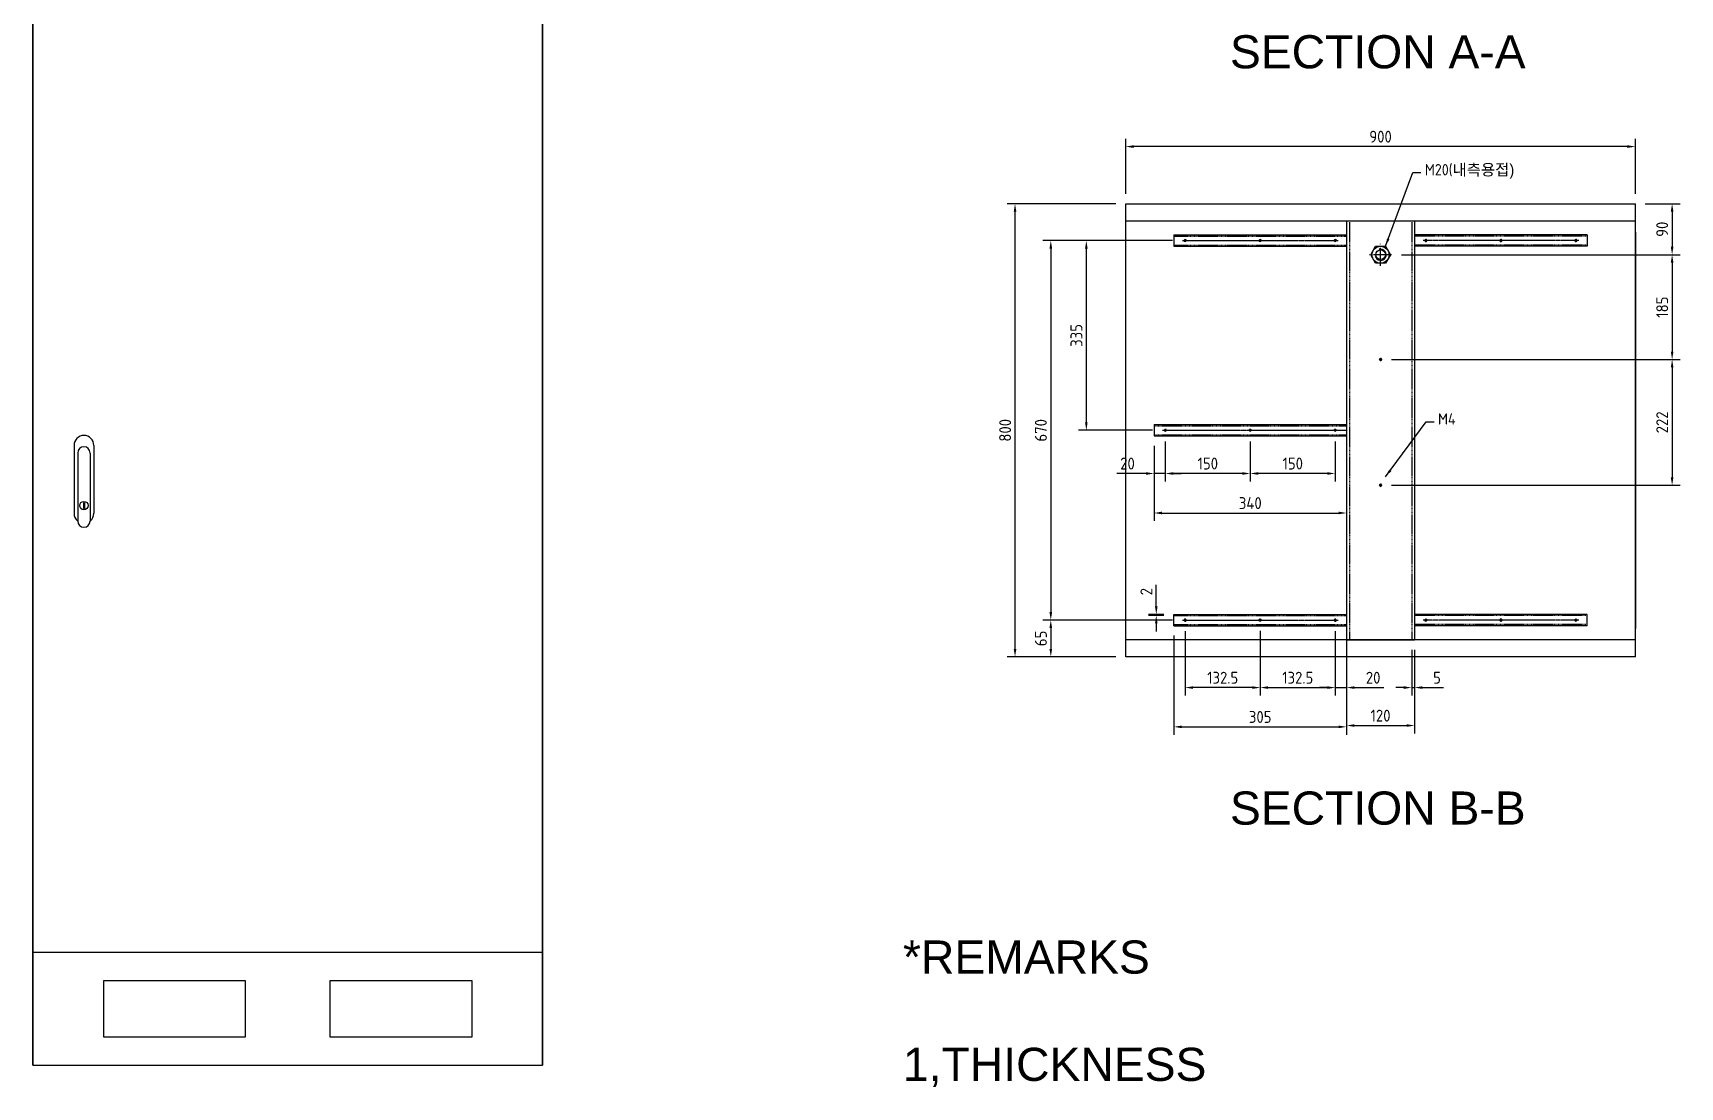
# Model space of a CAD drawing. Header units: inches. Extents: x 12 to 11036, y 8 to 6728.
# Drawn here: x 5900 to 8808, y 1457 to 3318 of the extents above; entities that cross this region are included whole.
import ezdxf

# ---------------------------------------------------------------- set-up
doc = ezdxf.new("R2010")
doc.units = ezdxf.units.IN
doc.header["$MEASUREMENT"] = 0
for name, pattern in [('CENTER', [50.8, 31.75, -6.35, 6.35, -6.35]), ('CENTER1', [10, 7, -1, 1, -1]), ('HIDDEN2', [4.7625, 3.175, -1.5875])]:
    doc.linetypes.add(name, pattern=pattern)
for name, color, linetype in [('CENTER', 1, 'CENTER'), ('CL', 1, 'CENTER'), ('THIN', 3, 'Continuous'), ('피치선', 1, 'Continuous')]:
    doc.layers.add(name, color=color, linetype=linetype)
doc.styles.get("Standard").update_dxf_attribs({"font": 'arial.ttf'})
doc.styles.add('치수 텍스트_PSTEK_POSCO', font='isocp.shx')
doc.dimstyles.new('치수_PSTEK_POSCO', dxfattribs={"dimscale": 10, "dimtxt": 3, "dimasz": 2, "dimexe": 2, "dimexo": 2.5, "dimgap": 1, "dimtad": 1, "dimrnd": 1e-08, "dimdsep": 46, "dimtxsty": '치수 텍스트_PSTEK_POSCO', "dimcen": 0.09, "dimdle": 10, "dimclrd": 7, "dimclre": 7, "dimclrt": 2, "dimadec": 1, "dimazin": 2, "dimtfac": 1, "dimtmove": 0, "dimatfit": 3, "dimfxl": 0, "dimtolj": 1, "dimlwd": -1, "dimlwe": -1, "dimarcsym": 0})
doc.dimstyles.new('치수_PSTEK_POSCO$7', dxfattribs={"dimscale": 10, "dimtxt": 3, "dimasz": 2, "dimexe": 2, "dimexo": 2.5, "dimgap": 1, "dimtad": 1, "dimrnd": 1e-08, "dimdsep": 46, "dimtxsty": '치수 텍스트_PSTEK_POSCO', "dimcen": 0.09, "dimdle": 10, "dimclrd": 7, "dimclre": 7, "dimclrt": 2, "dimadec": 1, "dimazin": 2, "dimtfac": 1, "dimtmove": 0, "dimatfit": 3, "dimfxl": 0, "dimtolj": 1, "dimlwd": -1, "dimlwe": -1, "dimarcsym": 0})

# ---------------------------------------------------------------- blocks, each defined once
blk = doc.blocks.new('A$C53AB247C')
at = {"lineweight": -3}
for p, q in [((0, 144.6), (0, 24.6)), ((6.5, 131.1), (6.5, 11)), ((28.5, 131.1), (28.5, 11)), ((35, 144.6), (35, 24.6)), ((16.5, 43.2), (18.5, 43.2)), ((16.5, 43.2), (16.5, 33.2)), ((16.5, 33.2), (18.5, 33.2)), ((18.5, 43.2), (18.5, 33.2))]:
    blk.add_line(p, q, dxfattribs=at)
blk.add_circle((17.5, 38.2), 7.5, dxfattribs=at)
for centre, radius, start, end in [((17.5, 144.6), 17.5, 0, 180), ((17.5, 131.1), 11, 0, 180), ((17.5, 24.6), 17.5, 180, 231.0552), ((17.5, 11), 11, 180, 0), ((17.5, 24.6), 17.5, 308.9448, 0)]:
    blk.add_arc(centre, radius, start, end, dxfattribs=at)
blk = doc.blocks.new('*D147')
at = {"color": 7, "linetype": 'Continuous'}
for p, q in [((7829.1, 3034.3), (7829.1, 3131.7)), ((8715.1, 3117.7), (7843.1, 3117.7)), ((8729.1, 3034.3), (8729.1, 3131.7))]:
    blk.add_line(p, q, dxfattribs=at)
at = {"color": 7}
for points in [[(7843.1, 3120.1), (7843.1, 3115.4), (7829.1, 3117.7)], [(8715.1, 3120.1), (8715.1, 3115.4), (8729.1, 3117.7)]]:
    blk.add_solid(points, dxfattribs=at)
at = {"layer": 'Defpoints', "color": 0}
for p in [(7829.1, 3117.7), (7829.1, 3016.8), (8729.1, 3016.8)]:
    blk.add_point(p, dxfattribs=at)
at = {"color": 2, "insert": (8279.1, 3135.2), "char_height": 21, "attachment_point": 5, "style": '치수 텍스트_PSTEK_POSCO'}
blk.add_mtext('\\A1;900', dxfattribs=at)
blk = doc.blocks.new('*D148')
at = {"color": 7, "linetype": 'Continuous'}
for p, q in [((7811.6, 3016.8), (7619.7, 3016.8)), ((7633.7, 2230.8), (7633.7, 3002.8)), ((7811.6, 2216.8), (7619.7, 2216.8))]:
    blk.add_line(p, q, dxfattribs=at)
at = {"color": 7}
for points in [[(7631.4, 3002.8), (7636.1, 3002.8), (7633.7, 3016.8)], [(7631.4, 2230.8), (7636.1, 2230.8), (7633.7, 2216.8)]]:
    blk.add_solid(points, dxfattribs=at)
at = {"layer": 'Defpoints', "color": 0}
for p in [(7633.7, 3016.8), (7829.1, 3016.8), (7829.1, 2216.8)]:
    blk.add_point(p, dxfattribs=at)
at = {"color": 2, "insert": (7616.2, 2616.8), "char_height": 21, "attachment_point": 5, "rotation": 90, "style": '치수 텍스트_PSTEK_POSCO'}
blk.add_mtext('\\A1;800', dxfattribs=at)
blk = doc.blocks.new('A$C0D9648A1')
blk.add_circle((0, 0), 1.69)
at = {"layer": 'CENTER'}
for p, q in [((2, 0), (-2, 0)), ((0, -2), (0, 2))]:
    blk.add_line(p, q, dxfattribs=at)
at = {"layer": 'THIN'}
blk.add_arc((0, 0), 2, 75, 345, dxfattribs=at)
blk = doc.blocks.new('*D123')
at = {"color": 7, "linetype": 'Continuous'}
for p, q in [((8199.1, 2262.3), (8199.1, 2148.5)), ((8219.1, 2229.3), (8219.1, 2148.5)), ((8185.1, 2162.5), (8171.1, 2162.5)), ((8199.1, 2162.5), (8219.1, 2162.5)), ((8233.1, 2162.5), (8284.8, 2162.5))]:
    blk.add_line(p, q, dxfattribs=at)
at = {"color": 7}
for points in [[(8185.1, 2164.9), (8185.1, 2160.2), (8199.1, 2162.5)], [(8233.1, 2164.9), (8233.1, 2160.2), (8219.1, 2162.5)]]:
    blk.add_solid(points, dxfattribs=at)
at = {"layer": 'Defpoints', "color": 0}
for p in [(8199.1, 2279.8), (8219.1, 2246.8), (8219.1, 2162.5)]:
    blk.add_point(p, dxfattribs=at)
at = {"color": 2, "insert": (8266, 2180), "char_height": 21, "attachment_point": 5, "style": '치수 텍스트_PSTEK_POSCO'}
blk.add_mtext('\\A1;20', dxfattribs=at)
blk = doc.blocks.new('*D124')
at = {"color": 7, "linetype": 'Continuous'}
for p, q in [((8066.6, 2262.6), (8066.6, 2148.5)), ((8199.1, 2262.3), (8199.1, 2148.5)), ((8080.6, 2162.5), (8185.1, 2162.5))]:
    blk.add_line(p, q, dxfattribs=at)
at = {"color": 7}
for points in [[(8080.6, 2164.9), (8080.6, 2160.2), (8066.6, 2162.5)], [(8185.1, 2164.9), (8185.1, 2160.2), (8199.1, 2162.5)]]:
    blk.add_solid(points, dxfattribs=at)
at = {"layer": 'Defpoints', "color": 0}
for p in [(8066.6, 2280.1), (8199.1, 2279.8), (8199.1, 2162.5)]:
    blk.add_point(p, dxfattribs=at)
at = {"color": 2, "insert": (8132.9, 2180), "char_height": 21, "attachment_point": 5, "style": '치수 텍스트_PSTEK_POSCO'}
blk.add_mtext('\\A1;132.5', dxfattribs=at)
blk = doc.blocks.new('*D125')
at = {"color": 7, "linetype": 'Continuous'}
for p, q in [((7934.1, 2262.3), (7934.1, 2148.5)), ((8066.6, 2262.3), (8066.6, 2148.5)), ((8052.6, 2162.5), (7948.1, 2162.5))]:
    blk.add_line(p, q, dxfattribs=at)
at = {"color": 7}
for points in [[(7948.1, 2164.9), (7948.1, 2160.2), (7934.1, 2162.5)], [(8052.6, 2164.9), (8052.6, 2160.2), (8066.6, 2162.5)]]:
    blk.add_solid(points, dxfattribs=at)
at = {"layer": 'Defpoints', "color": 0}
for p in [(7934.1, 2279.8), (8066.6, 2279.8), (7934.1, 2162.5)]:
    blk.add_point(p, dxfattribs=at)
at = {"color": 2, "insert": (8000.4, 2180), "char_height": 21, "attachment_point": 5, "style": '치수 텍스트_PSTEK_POSCO'}
blk.add_mtext('\\A1;132.5', dxfattribs=at)
blk = doc.blocks.new('*D126')
at = {"color": 7, "linetype": 'Continuous'}
for p, q in [((7914.1, 2254.3), (7914.1, 2079.2)), ((8219.1, 2254.3), (8219.1, 2079.2)), ((7928.1, 2093.2), (8205.1, 2093.2))]:
    blk.add_line(p, q, dxfattribs=at)
at = {"color": 7}
for points in [[(7928.1, 2095.5), (7928.1, 2090.9), (7914.1, 2093.2)], [(8205.1, 2095.5), (8205.1, 2090.9), (8219.1, 2093.2)]]:
    blk.add_solid(points, dxfattribs=at)
at = {"layer": 'Defpoints', "color": 0}
for p in [(7914.1, 2271.8), (8219.1, 2271.8), (8219.1, 2093.2)]:
    blk.add_point(p, dxfattribs=at)
at = {"color": 2, "insert": (8066.6, 2110.7), "char_height": 21, "attachment_point": 5, "style": '치수 텍스트_PSTEK_POSCO'}
blk.add_mtext('\\A1;305', dxfattribs=at)
blk = doc.blocks.new('*D127')
at = {"color": 7, "linetype": 'Continuous'}
for p, q in [((8049.1, 2597.3), (8049.1, 2526.6)), ((8199.1, 2597.3), (8199.1, 2526.6)), ((8185.1, 2540.6), (8063.1, 2540.6))]:
    blk.add_line(p, q, dxfattribs=at)
at = {"color": 7}
for points in [[(8063.1, 2542.9), (8063.1, 2538.2), (8049.1, 2540.6)], [(8185.1, 2542.9), (8185.1, 2538.2), (8199.1, 2540.6)]]:
    blk.add_solid(points, dxfattribs=at)
at = {"layer": 'Defpoints', "color": 0}
for p in [(8049.1, 2614.8), (8199.1, 2614.8), (8049.1, 2540.6)]:
    blk.add_point(p, dxfattribs=at)
at = {"color": 2, "insert": (8124.1, 2558.1), "char_height": 21, "attachment_point": 5, "style": '치수 텍스트_PSTEK_POSCO'}
blk.add_mtext('\\A1;150', dxfattribs=at)
blk = doc.blocks.new('*D128')
at = {"color": 7, "linetype": 'Continuous'}
for p, q in [((7899.1, 2597.3), (7899.1, 2526.6)), ((8049.1, 2597.3), (8049.1, 2526.6)), ((8035.1, 2540.6), (7913.1, 2540.6))]:
    blk.add_line(p, q, dxfattribs=at)
at = {"color": 7}
for points in [[(7913.1, 2542.9), (7913.1, 2538.2), (7899.1, 2540.6)], [(8035.1, 2542.9), (8035.1, 2538.2), (8049.1, 2540.6)]]:
    blk.add_solid(points, dxfattribs=at)
at = {"layer": 'Defpoints', "color": 0}
for p in [(7899.1, 2614.8), (8049.1, 2614.8), (7899.1, 2540.6)]:
    blk.add_point(p, dxfattribs=at)
at = {"color": 2, "insert": (7974.1, 2558.1), "char_height": 21, "attachment_point": 5, "style": '치수 텍스트_PSTEK_POSCO'}
blk.add_mtext('\\A1;150', dxfattribs=at)
blk = doc.blocks.new('*D129')
at = {"color": 7, "linetype": 'Continuous'}
for p, q in [((7879.1, 2589.3), (7879.1, 2456.8)), ((8219.1, 2589.3), (8219.1, 2456.8)), ((7893.1, 2470.8), (8205.1, 2470.8))]:
    blk.add_line(p, q, dxfattribs=at)
at = {"color": 7}
for points in [[(7893.1, 2473.2), (7893.1, 2468.5), (7879.1, 2470.8)], [(8205.1, 2473.2), (8205.1, 2468.5), (8219.1, 2470.8)]]:
    blk.add_solid(points, dxfattribs=at)
at = {"layer": 'Defpoints', "color": 0}
for p in [(7879.1, 2606.8), (8219.1, 2606.8), (8219.1, 2470.8)]:
    blk.add_point(p, dxfattribs=at)
at = {"color": 2, "insert": (8049.1, 2488.3), "char_height": 21, "attachment_point": 5, "style": '치수 텍스트_PSTEK_POSCO'}
blk.add_mtext('\\A1;340', dxfattribs=at)
blk = doc.blocks.new('*D130')
at = {"color": 7, "linetype": 'Continuous'}
for p, q in [((7879.1, 2589.3), (7879.1, 2526.6)), ((7899.1, 2597.3), (7899.1, 2526.6)), ((7865.1, 2540.6), (7813.5, 2540.6)), ((7899.1, 2540.6), (7879.1, 2540.6)), ((7913.1, 2540.6), (7927.1, 2540.6))]:
    blk.add_line(p, q, dxfattribs=at)
at = {"color": 7}
for points in [[(7865.1, 2542.9), (7865.1, 2538.2), (7879.1, 2540.6)], [(7913.1, 2542.9), (7913.1, 2538.2), (7899.1, 2540.6)]]:
    blk.add_solid(points, dxfattribs=at)
at = {"layer": 'Defpoints', "color": 0}
for p in [(7879.1, 2606.8), (7899.1, 2614.8), (7879.1, 2540.6)]:
    blk.add_point(p, dxfattribs=at)
at = {"color": 2, "insert": (7832.3, 2558.1), "char_height": 21, "attachment_point": 5, "style": '치수 텍스트_PSTEK_POSCO'}
blk.add_mtext('\\A1;20', dxfattribs=at)
blk = doc.blocks.new('*D131')
at = {"color": 7, "linetype": 'Continuous'}
for p, q in [((8746.6, 3016.8), (8807.9, 3016.8)), ((8793.9, 3002.8), (8793.9, 2940.8)), ((8315.9, 2926.8), (8807.9, 2926.8))]:
    blk.add_line(p, q, dxfattribs=at)
at = {"color": 7}
for points in [[(8791.6, 3002.8), (8796.3, 3002.8), (8793.9, 3016.8)], [(8791.6, 2940.8), (8796.3, 2940.8), (8793.9, 2926.8)]]:
    blk.add_solid(points, dxfattribs=at)
at = {"layer": 'Defpoints', "color": 0}
for p in [(8729.1, 3016.8), (8298.4, 2926.8), (8793.9, 2926.8)]:
    blk.add_point(p, dxfattribs=at)
at = {"color": 2, "insert": (8776.4, 2971.8), "char_height": 21, "attachment_point": 5, "rotation": 90, "style": '치수 텍스트_PSTEK_POSCO'}
blk.add_mtext('\\A1;90', dxfattribs=at)
blk = doc.blocks.new('*D132')
at = {"color": 7, "linetype": 'Continuous'}
for p, q in [((8315.9, 2926.8), (8807.9, 2926.8)), ((8793.9, 2912.8), (8793.9, 2755.8)), ((8298.6, 2741.8), (8807.9, 2741.8))]:
    blk.add_line(p, q, dxfattribs=at)
at = {"color": 7}
for points in [[(8791.6, 2912.8), (8796.3, 2912.8), (8793.9, 2926.8)], [(8791.6, 2755.8), (8796.3, 2755.8), (8793.9, 2741.8)]]:
    blk.add_solid(points, dxfattribs=at)
at = {"layer": 'Defpoints', "color": 0}
for p in [(8298.4, 2926.8), (8281.1, 2741.8), (8793.9, 2741.8)]:
    blk.add_point(p, dxfattribs=at)
at = {"color": 2, "insert": (8776.4, 2834.3), "char_height": 21, "attachment_point": 5, "rotation": 90, "style": '치수 텍스트_PSTEK_POSCO'}
blk.add_mtext('\\A1;185', dxfattribs=at)
blk = doc.blocks.new('*D133')
at = {"color": 7, "linetype": 'Continuous'}
for p, q in [((8298.6, 2741.8), (8807.9, 2741.8)), ((8793.9, 2727.8), (8793.9, 2533.8)), ((8298.6, 2519.8), (8807.9, 2519.8))]:
    blk.add_line(p, q, dxfattribs=at)
at = {"color": 7}
for points in [[(8791.6, 2727.8), (8796.3, 2727.8), (8793.9, 2741.8)], [(8791.6, 2533.8), (8796.3, 2533.8), (8793.9, 2519.8)]]:
    blk.add_solid(points, dxfattribs=at)
at = {"layer": 'Defpoints', "color": 0}
for p in [(8281.1, 2741.8), (8281.1, 2519.8), (8793.9, 2519.8)]:
    blk.add_point(p, dxfattribs=at)
at = {"color": 2, "insert": (8776.4, 2630.8), "char_height": 21, "attachment_point": 5, "rotation": 90, "style": '치수 텍스트_PSTEK_POSCO'}
blk.add_mtext('\\A1;222', dxfattribs=at)
blk = doc.blocks.new('*D134')
at = {"color": 7, "linetype": 'Continuous'}
for p, q in [((7911.6, 2951.8), (7682.9, 2951.8)), ((7696.9, 2937.8), (7696.9, 2295.8)), ((7911.6, 2281.8), (7682.9, 2281.8))]:
    blk.add_line(p, q, dxfattribs=at)
at = {"color": 7}
for points in [[(7694.5, 2937.8), (7699.2, 2937.8), (7696.9, 2951.8)], [(7694.5, 2295.8), (7699.2, 2295.8), (7696.9, 2281.8)]]:
    blk.add_solid(points, dxfattribs=at)
at = {"layer": 'Defpoints', "color": 0}
for p in [(7929.1, 2951.8), (7696.9, 2281.8), (7929.1, 2281.8)]:
    blk.add_point(p, dxfattribs=at)
at = {"color": 2, "insert": (7679.4, 2616.8), "char_height": 21, "attachment_point": 5, "rotation": 90, "style": '치수 텍스트_PSTEK_POSCO'}
blk.add_mtext('\\A1;670', dxfattribs=at)
blk = doc.blocks.new('*D135')
at = {"color": 7, "linetype": 'Continuous'}
for p, q in [((7911.6, 2281.8), (7682.9, 2281.8)), ((7696.9, 2267.8), (7696.9, 2230.8)), ((7811.6, 2216.8), (7682.9, 2216.8))]:
    blk.add_line(p, q, dxfattribs=at)
at = {"color": 7}
for points in [[(7694.5, 2267.8), (7699.2, 2267.8), (7696.9, 2281.8)], [(7694.5, 2230.8), (7699.2, 2230.8), (7696.9, 2216.8)]]:
    blk.add_solid(points, dxfattribs=at)
at = {"layer": 'Defpoints', "color": 0}
for p in [(7929.1, 2281.8), (7696.9, 2216.8), (7829.1, 2216.8)]:
    blk.add_point(p, dxfattribs=at)
at = {"color": 2, "insert": (7679.4, 2249.3), "char_height": 21, "attachment_point": 5, "rotation": 90, "style": '치수 텍스트_PSTEK_POSCO'}
blk.add_mtext('\\A1;65', dxfattribs=at)
blk = doc.blocks.new('*D136')
at = {"color": 7, "linetype": 'Continuous'}
for p, q in [((7911.6, 2951.8), (7745.6, 2951.8)), ((7759.6, 2937.8), (7759.6, 2630.8)), ((7876.6, 2616.8), (7745.6, 2616.8))]:
    blk.add_line(p, q, dxfattribs=at)
at = {"color": 7}
for points in [[(7757.3, 2937.8), (7761.9, 2937.8), (7759.6, 2951.8)], [(7757.3, 2630.8), (7761.9, 2630.8), (7759.6, 2616.8)]]:
    blk.add_solid(points, dxfattribs=at)
at = {"layer": 'Defpoints', "color": 0}
for p in [(7929.1, 2951.8), (7759.6, 2616.8), (7894.1, 2616.8)]:
    blk.add_point(p, dxfattribs=at)
at = {"color": 2, "insert": (7742.1, 2784.3), "char_height": 21, "attachment_point": 5, "rotation": 90, "style": '치수 텍스트_PSTEK_POSCO'}
blk.add_mtext('\\A1;335', dxfattribs=at)
blk = doc.blocks.new('*D137')
at = {"color": 7, "linetype": 'Continuous'}
for p, q in [((8219.1, 2229.3), (8219.1, 2081.5)), ((8339.1, 2229.3), (8339.1, 2081.5)), ((8233.1, 2095.5), (8325.1, 2095.5))]:
    blk.add_line(p, q, dxfattribs=at)
at = {"color": 7}
for points in [[(8233.1, 2097.9), (8233.1, 2093.2), (8219.1, 2095.5)], [(8325.1, 2097.9), (8325.1, 2093.2), (8339.1, 2095.5)]]:
    blk.add_solid(points, dxfattribs=at)
at = {"layer": 'Defpoints', "color": 0}
for p in [(8219.1, 2246.8), (8339.1, 2246.8), (8339.1, 2095.5)]:
    blk.add_point(p, dxfattribs=at)
at = {"color": 2, "insert": (8279.1, 2113), "char_height": 21, "attachment_point": 5, "style": '치수 텍스트_PSTEK_POSCO'}
blk.add_mtext('\\A1;120', dxfattribs=at)
blk = doc.blocks.new('*D138')
at = {"color": 7, "linetype": 'Continuous'}
for p, q in [((8334.1, 2229.3), (8334.1, 2148.5)), ((8339.1, 2229.3), (8339.1, 2148.5)), ((8320.1, 2162.5), (8306.1, 2162.5)), ((8334.1, 2162.5), (8339.1, 2162.5)), ((8353.1, 2162.5), (8390.4, 2162.5))]:
    blk.add_line(p, q, dxfattribs=at)
at = {"color": 7}
for points in [[(8320.1, 2164.9), (8320.1, 2160.2), (8334.1, 2162.5)], [(8353.1, 2164.9), (8353.1, 2160.2), (8339.1, 2162.5)]]:
    blk.add_solid(points, dxfattribs=at)
at = {"layer": 'Defpoints', "color": 0}
for p in [(8334.1, 2246.8), (8339.1, 2246.8), (8339.1, 2162.5)]:
    blk.add_point(p, dxfattribs=at)
at = {"color": 2, "insert": (8378.8, 2180), "char_height": 21, "attachment_point": 5, "style": '치수 텍스트_PSTEK_POSCO'}
blk.add_mtext('\\A1;5', dxfattribs=at)
blk = doc.blocks.new('*D139')
at = {"color": 7, "linetype": 'Continuous'}
for p, q in [((7883.1, 2305.8), (7883.1, 2344)), ((7896.6, 2291.8), (7869.1, 2291.8)), ((7896.6, 2289.8), (7869.1, 2289.8)), ((7883.1, 2289.8), (7883.1, 2291.8)), ((7883.1, 2275.8), (7883.1, 2261.8))]:
    blk.add_line(p, q, dxfattribs=at)
at = {"color": 7}
for points in [[(7880.8, 2305.8), (7885.4, 2305.8), (7883.1, 2291.8)], [(7880.8, 2275.8), (7885.4, 2275.8), (7883.1, 2289.8)]]:
    blk.add_solid(points, dxfattribs=at)
at = {"layer": 'Defpoints', "color": 0}
for p in [(7883.1, 2291.8), (7914.1, 2291.8), (7914.1, 2289.8)]:
    blk.add_point(p, dxfattribs=at)
at = {"color": 2, "insert": (7865.6, 2331.9), "char_height": 21, "attachment_point": 5, "rotation": 90, "style": '치수 텍스트_PSTEK_POSCO'}
blk.add_mtext('\\A1;2', dxfattribs=at)

msp = doc.modelspace()

# ---------------------------------------------------------------- linework, layer by layer
for p, q in [((5899.67, 1495.618), (5899.67, 3695.618)), ((5899.67, 3695.618), (5899.67, 1495.618)), ((5899.67, 1495.618), (5899.67, 3695.618)), ((5899.67, 3695.618), (5899.67, 1495.618)), ((6799.67, 1495.618), (6799.67, 3695.618)), ((6799.67, 3695.618), (6799.67, 1495.618)), ((6799.67, 3695.618), (6799.67, 1695.618)), ((7829.126, 3016.787), (8729.126, 3016.787)), ((7829.126, 2216.787), (7829.126, 3016.787)), ((8729.126, 2216.787), (8729.126, 3016.787)), ((8729.126, 2216.787), (8729.126, 3016.787)), ((7829.126, 2986.787), (8729.126, 2986.787)), ((8219.126, 2986.787), (8219.126, 2246.787)), ((8339.126, 2986.787), (8339.126, 2246.787)), ((8729.126, 2966.787), (8729.126, 2266.787)), ((7914.126, 2961.787), (7914.126, 2941.787)), ((7914.126, 2961.787), (8219.126, 2961.787)), ((7914.126, 2941.787), (8219.126, 2941.787)), ((8261.805, 2926.787), (8270.465, 2941.787)), ((8270.465, 2941.787), (8287.787, 2941.787)), ((8287.787, 2941.787), (8296.446, 2926.787)), ((8644.126, 2961.787), (8339.126, 2961.787)), ((8644.126, 2941.787), (8339.126, 2941.787)), ((8644.126, 2961.787), (8644.126, 2941.787)), ((8270.465, 2911.787), (8261.805, 2926.787)), ((8287.787, 2911.787), (8270.465, 2911.787)), ((8296.446, 2926.787), (8287.787, 2911.787)), ((7879.126, 2626.787), (7879.126, 2606.787)), ((7879.126, 2626.787), (8219.126, 2626.787)), ((7879.126, 2606.787), (8219.126, 2606.787)), ((7914.126, 2271.787), (7914.126, 2291.787)), ((7914.126, 2291.787), (8219.126, 2291.787)), ((7914.126, 2271.787), (8219.126, 2271.787)), ((8644.126, 2291.787), (8339.126, 2291.787)), ((8644.126, 2271.787), (8339.126, 2271.787)), ((8644.126, 2271.787), (8644.126, 2291.787)), ((8729.126, 2246.787), (7829.126, 2246.787)), ((8219.126, 2246.787), (8339.126, 2246.787)), ((8729.126, 2216.787), (7829.126, 2216.787)), ((5899.67, 1695.618), (6799.67, 1695.618)), ((6799.67, 1695.618), (6799.67, 1495.618)), ((6024.67, 1645.618), (6274.67, 1645.618)), ((6024.67, 1545.618), (6024.67, 1645.618)), ((6274.67, 1645.618), (6274.67, 1545.618)), ((6424.67, 1645.618), (6674.67, 1645.618)), ((6424.67, 1545.618), (6424.67, 1645.618)), ((6674.67, 1645.618), (6674.67, 1545.618)), ((6274.67, 1545.618), (6024.67, 1545.618)), ((6674.67, 1545.618), (6424.67, 1545.618)), ((5899.67, 1495.618), (6799.67, 1495.618))]:
    msp.add_line(p, q)
at = {"color": 2, "linetype": 'HIDDEN2', "ltscale": 0.5}
for p, q in [((8224.126, 2986.787), (8224.126, 2246.787)), ((8334.126, 2986.787), (8334.126, 2246.787)), ((7914.126, 2959.787), (8219.126, 2959.787)), ((7914.126, 2943.787), (8219.126, 2943.787)), ((8644.126, 2959.787), (8339.126, 2959.787)), ((8644.126, 2943.787), (8339.126, 2943.787)), ((7879.126, 2624.787), (8219.126, 2624.787)), ((7879.126, 2608.787), (8219.126, 2608.787)), ((7914.126, 2289.787), (8219.126, 2289.787)), ((7914.126, 2273.787), (8219.126, 2273.787)), ((8644.126, 2289.787), (8339.126, 2289.787)), ((8644.126, 2273.787), (8339.126, 2273.787))]:
    msp.add_line(p, q, dxfattribs=at)
at = {"color": 1, "linetype": 'CENTER1', "ltscale": 0.2}
for p, q in [((7929.126, 2951.787), (8204.126, 2951.787)), ((8629.126, 2951.787), (8354.126, 2951.787)), ((7894.126, 2616.787), (8219.126, 2616.787)), ((7929.126, 2281.787), (8204.126, 2281.787)), ((8629.126, 2281.787), (8354.126, 2281.787))]:
    msp.add_line(p, q, dxfattribs=at)
for radius in [15, 8.558]:
    msp.add_circle((8279.126, 2926.787), radius)
at = {"layer": 'CL'}
for p, q in [((8279.126, 2907.477), (8279.126, 2946.097)), ((8298.436, 2926.787), (8259.816, 2926.787))]:
    msp.add_line(p, q, dxfattribs=at)
at = {"layer": '피치선'}
msp.add_arc((8279.126, 2926.787), 10, 193.118288, 104.77847, dxfattribs=at)

# ---------------------------------------------------------------- block references
at = {"xscale": -1, "rotation": 180}
for p in [(7934.126, 2951.787), (8066.626, 2951.787), (8199.126, 2951.787), (7899.126, 2616.787), (8049.126, 2616.787), (8199.126, 2616.787), (8066.626, 2281.787)]:
    msp.add_blockref('A$C0D9648A1', p, dxfattribs=at)
at = {"rotation": 180}
for p in [(8359.126, 2951.787), (8491.626, 2951.787), (8624.126, 2951.787), (8279.126, 2741.787), (8279.126, 2519.787), (8491.626, 2281.787)]:
    msp.add_blockref('A$C0D9648A1', p, dxfattribs=at)
at = {"lineweight": -3}
msp.add_blockref('A$C53AB247C', (5972.17, 2445.618), dxfattribs=at)
for p in [(7934.126, 2281.787), (8199.126, 2281.787)]:
    msp.add_blockref('A$C0D9648A1', p)
at = {"xscale": -1}
for p in [(8359.126, 2281.787), (8624.126, 2281.787)]:
    msp.add_blockref('A$C0D9648A1', p, dxfattribs=at)

# ---------------------------------------------------------------- texts
at = {"color": 1, "linetype": 'Continuous'}
for s, p in [('SECTION A-A', (8013.177, 3255.872)), ('SECTION B-B', (8013.177, 1920.589)), ('*REMARKS', (7435.817, 1657.555)), ('1,THICKNESS', (7435.817, 1468.127))]:
    msp.add_text(s, height=58.5, dxfattribs=at).set_placement(p)
at = {"color": 2, "char_height": 20, "attachment_point": 1, "style": '치수 텍스트_PSTEK_POSCO'}
for s, insert in [('M20({\\fGulim|b0|i0|c129|p50;내측용접)}', (8357.401, 3086.923)), ('M4', (8380.613, 2646.911))]:
    msp.add_mtext(s, dxfattribs=dict(at, insert=insert))

# ---------------------------------------------------------------- dimensions: what is measured, and where the dimension line sits
for base, p1, p2, picture, middle in [((7829.126, 3117.729), (8729.126, 3016.787), (7829.126, 3016.787), '*D147', (8279.126, 3135.229)), ((7879.126, 2540.581), (7899.126, 2614.787), (7879.126, 2606.787), '*D130', (7832.301, 2558.083)), ((8219.126, 2470.839), (7879.126, 2606.787), (8219.126, 2606.787), '*D129', (8049.126, 2488.339)), ((7899.126, 2540.581), (8049.126, 2614.787), (7899.126, 2614.787), '*D128', (7974.126, 2558.081)), ((8049.126, 2540.581), (8199.126, 2614.787), (8049.126, 2614.787), '*D127', (8124.126, 2558.081)), ((8219.126, 2093.184), (7914.126, 2271.787), (8219.126, 2271.787), '*D126', (8066.626, 2110.684)), ((7934.126, 2162.518), (8066.626, 2279.787), (7934.126, 2279.787), '*D125', (8000.376, 2180.02)), ((8199.121, 2162.5179), (8066.6257, 2280.0995), (8199.121, 2279.7871), '*D124', (8132.8733, 2180.02)), ((8219.126, 2162.518), (8199.126, 2279.787), (8219.126, 2246.787), '*D123', (8265.951, 2180.02)), ((8339.126, 2095.517), (8219.126, 2246.787), (8339.126, 2246.787), '*D137', (8279.126, 2113.019)), ((8339.126, 2162.518), (8334.126, 2246.787), (8339.126, 2246.787), '*D138', (8378.761, 2180.018))]:
    dim = msp.add_linear_dim(base=base, p1=p1, p2=p2, dimstyle='치수_PSTEK_POSCO', override={"dimscale": 7, "dimfxl": 4, "dimarcsym": 1})
    dim.commit()
    dim.dimension.update_dxf_attribs({"geometry": picture, "text_midpoint": middle})
for base, p1, p2, angle, picture, middle in [((7633.728, 3016.787), (7829.126, 2216.787), (7829.126, 3016.787), 270, '*D148', (7616.228, 2616.787)), ((8793.942, 2926.787), (8729.126, 3016.787), (8298.436, 2926.787), 90, '*D131', (8776.442, 2971.787)), ((7696.853, 2281.787), (7929.126, 2951.787), (7929.126, 2281.787), 90, '*D134', (7679.353, 2616.787)), ((7759.612, 2616.787), (7929.126, 2951.787), (7894.126, 2616.787), 90, '*D136', (7742.112, 2784.287)), ((8793.942, 2741.787), (8298.436, 2926.787), (8281.126, 2741.787), 90, '*D132', (8776.442, 2834.287)), ((8793.942, 2519.787), (8281.126, 2741.787), (8281.126, 2519.787), 90, '*D133', (8776.44, 2630.787)), ((7883.115, 2291.787), (7914.126, 2289.787), (7914.126, 2291.787), 90, '*D139', (7865.613, 2331.884)), ((7696.853, 2216.787), (7929.126, 2281.787), (7829.126, 2216.787), 90, '*D135', (7679.353, 2249.287))]:
    dim = msp.add_linear_dim(base=base, p1=p1, p2=p2, angle=angle, dimstyle='치수_PSTEK_POSCO', override={"dimscale": 7, "dimfxl": 4, "dimarcsym": 1})
    dim.commit()
    dim.dimension.update_dxf_attribs({"geometry": picture, "text_midpoint": middle})

# ---------------------------------------------------------------- leaders
at = {"annotation_type": 0, "has_hookline": 1, "hookline_direction": 0}
for points, text_width in [([(8287.787, 2941.787), (8336.401, 3071.923), (8350.401, 3071.923)], 167.458), ([(8287.787, 2534.787), (8359.613, 2631.911), (8373.613, 2631.911)], 28)]:
    msp.add_leader(points, dimstyle='치수_PSTEK_POSCO$7', override={"dimscale": 7, "dimgap": 1, "dimtad": 0, "dimfxl": 4, "dimarcsym": 1}, dxfattribs=dict(at, text_width=text_width))

doc.saveas('drawing.dxf')
